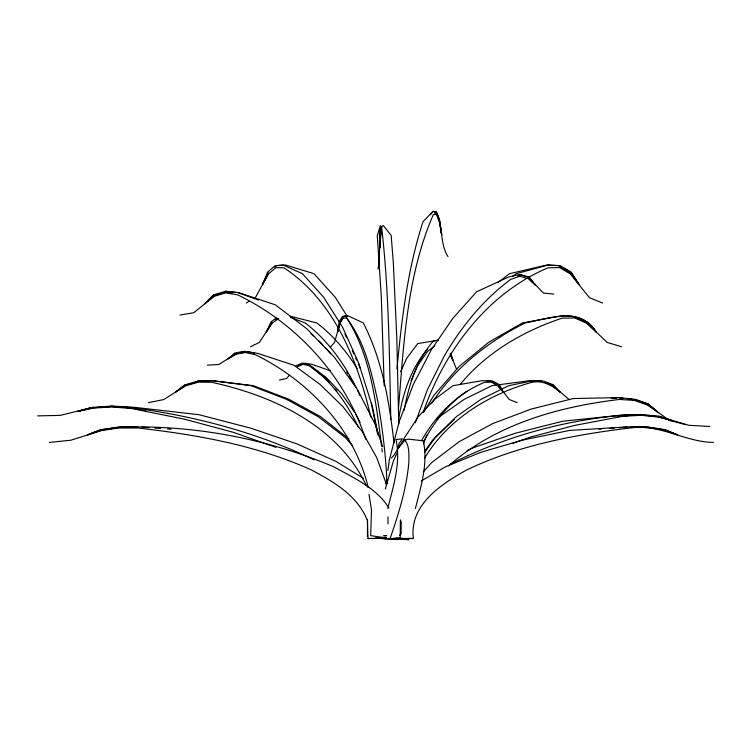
<?xml version="1.0" encoding="UTF-8"?>
<svg xmlns="http://www.w3.org/2000/svg" width="751" height="751" viewBox="0 0 751 751"><rect width="100%" height="100%" fill="white"/><g stroke="black" fill="none" stroke-linecap="round" stroke-linejoin="round"><path stroke-width="1.13" d="M401.194 521.222L401.165 533.933L399.588 535.388M367.389 536.618L367.577 519.72M400.377 519.786L400.189 538.307L393.411 538.185M396.293 538.373L413.388 538.523C409.051 505.066 441.081 484.217 466.437 470.088C517.589 445.493 573.952 434.782 629.929 428.014L630.371 428.014C659.566 423.526 684.884 442.076 713.45 442.414M380.278 235.664L378.955 262.991L378.053 269.083M398.415 409.211C403.85 343.761 406.742 275.655 433.318 214.664L436.434 214.401L439.297 221.827L441.682 234.753L439.579 219.865L436.594 212.129L433.346 211.331L430.454 214.767M441.682 234.753L439.401 219.865L436.415 212.129L432.989 211.331L423.048 221.639C407.54 269.158 401.766 319.119 396.96 368.666M380.381 234.641L380.597 232.603M386.014 484.198L386.643 479.626M387.901 470.492L389.309 460.213L399.166 421.705L413.275 384.596L431.243 349.938L452.553 318.696L476.613 291.754L508.803 276.969L519.27 274.5L528.019 276.959L543.386 293.078L553.759 294.054M385.357 488.957L393.599 460.372L397.561 451.952M330.665 346.765L334.524 342.437L337.537 331.839L339.227 321.7L342.465 316.415L345.404 315.88C370.6 354.153 375.941 401.785 381.63 446.301M398.499 419.48C402.761 394.5 410.337 368.957 427.272 349.506M404.057 410.694C408.572 385.779 416.43 360.405 433.365 341.01L438.575 340.072M393.993 442.883C389.309 401.851 382.343 359.992 363.277 322.911L348.201 315.88L343.874 316.415L340.625 321.7L337.546 331.867L340.034 322.367L343.207 317.194M423.367 412.459L424.306 409.098C446.094 348.933 487.765 293.265 547.986 267.825L559.589 267.609L570.234 273.843L589.46 297.715L602.649 303.047M415.425 508.502C420.842 486.62 428.352 463.433 423.292 440.818L408.384 439.147L404.827 440.18L397.645 449.06L399.166 443.4L402.376 438.866L395.984 439.523C401.072 462.532 393.374 486.094 387.788 508.333M378.551 538.082L389.741 539.49C398.528 514.397 406.563 488.694 408.873 462.081C408.863 454.721 409.717 446.272 404.855 440.189M415.359 422.766L427.413 389.694L443.963 356.612A305.657 210.749 -89 0 1 510.699 279.363L519.795 276.255L528.178 278.612L535.275 285.098L529.455 277.232L520.715 274.772M423.47 443.794L426.709 435.101M255.349 297.715L262.465 284.676L267.478 272.2L275.138 265.694L283.08 265.028L302.456 273.693L323.747 297.33L342.653 327.37L358.64 362.949L372.543 407.202L378.354 435.627M411.06 380.616L416.936 367.023M400.621 371.623L406.685 358.387L417.753 343.582L437.457 340.353M403.503 439.316L418.307 416.664L434.641 399.325L453.031 385.676L481.954 380.682L490.534 381.057L498.11 385.291L509.347 399.551L517.204 402.62M423.311 442.47C433.599 422.391 448.216 403.935 466.962 391.14M250.496 346.765L259.367 342.437L266.305 331.839L271.167 321.7L276.762 317.739M268.22 273.233L262.418 284.638M268.36 273.017L262.465 284.676L268.605 273.843L275.955 267.609L283.962 267.825C334.251 300.898 357.833 360.752 370.825 417.162M398.809 447.07L394.2 454.993L391.384 458.026M278.555 318.602L272.294 323.033L266.314 331.867L271.881 322.62M266.305 331.839L272.05 322.367M621.575 346.765L607.23 342.437L596.041 331.811C588.831 319.644 574.844 314.481 561.194 315.88L522.489 322.911L488.901 342.127L459.077 366.526L433.862 395.439L423.602 412.233M431.722 403.343C454.252 368.178 488.112 341.527 525.174 322.911C548.427 318.8 580.335 305.948 596.022 331.811L586.709 322.367L574.872 317.194M421.48 440.753C435.721 415.228 457.359 393.515 484.63 382.297L491.548 382.165L497.894 385.77L503.273 391.994L499.499 384.812L492.881 381.057L486.639 380.682M424.672 458.063C447.981 419.227 488.957 394.078 531.943 382.297L532.196 382.297C547.301 379.255 558.622 390.811 569.22 399.551M417.387 365.981L427.666 351.327L434.838 345.77M424.446 451.558L432.388 440.368L454.421 419.18M424.963 452.036L435.486 437.204L456.317 416.664L480.95 399.325L508.699 385.676L533.276 380.682L543.536 381.057L553.515 384.812L560.011 391.994L552.267 385.291L544.663 382.428M595.984 331.867L586.315 323.033L574.731 317.973L562.105 318.152C523.194 331.116 486.104 352.679 459.931 384.719M289.454 375.247L286.582 378.448L279.438 380.081M423.273 471.891L431.609 462.644L459.359 441.56L492.872 423.526L531.201 409.051L573.266 398.537L618.965 397.608L634.867 399.26L648.385 404.01L657.594 411.961L669.357 420.372L685.663 424.653M512.52 276.471L516.153 273.693L548.155 265.028L560.227 265.694L571.333 272.2L579.115 284.704L570.6 273.017L559.72 266.652M365.671 439.241C345.235 376.204 297.049 323.606 237.616 294.833L225.582 292.881L214.373 296.316L204.807 303.704L213.509 294.88L225.507 291.275L238.574 292.618L275.307 304.812L306.727 328.685L334.383 357.213L357.495 389.581L375.434 424.897L382.635 446.817M337.537 331.839L340.137 323.033L343.245 317.973L346.633 318.152C365.193 342.174 371.548 372.731 377.894 401.747C382.541 428.849 385.967 456.195 387 483.682M450.947 355.946L452.712 359.954L450.882 353.186M179.968 315.045L193.796 312.735L204.845 303.733L213.81 294.852M437.063 419.133L439.57 416.664L464.202 399.325L491.952 385.676L529.586 380.682L541.687 381.057M204.863 303.761L214.016 295.594L225.469 292.083L232.115 292.965M367.934 487.512L367.399 484.113C352.163 426.728 307.994 380.607 255.518 354.735L245.511 352.529L236.152 354.2L228.116 358.8L234.65 353.026L244.413 351.28L254.242 353.036M579.181 284.638L571.258 273.157M274.697 267.14L276.406 265.694L285.615 265.028L313.984 273.693L335.275 297.33L347.478 316.715M448.647 465.873C495.594 424.296 558.425 406.704 619.509 399.448L634.388 400.424L647.343 404.977L657.604 411.97L648.507 404.216L634.999 399.466M497.678 282.733L509.478 273.693L546.69 265.028L559.486 265.694L561.513 266.877M185.262 384.812L175.678 391.994L163.812 399.551L148.604 402.62M275.241 319.719L277.11 318.396M657.538 411.999L647.897 404.545L642.377 402.611M211.876 380.682L198.067 381.057L184.999 384.812L175.668 391.994L185.966 385.77L198.245 382.165L211.622 382.297C273.101 395.58 338.354 426.052 366.432 485.794M246.253 303.047L249.285 301.273M421.255 480.978L445.212 466.915L480.621 452.365L522.499 440.086L569.671 430.417L627.629 426.868L647.353 427.141L664.325 429.807L677.609 434.885L665.752 429.807L648.789 427.141L630.502 426.868M528.46 277.851L535.275 285.098M467.075 450.638L473.412 447.671L515.064 433.318L562.368 421.302L620.692 415.172L640.791 414.496L659.688 416.307L672.352 420.748L657.96 417.03L641.101 415.303L622.983 416.279L574.618 425.423L530.506 437.063L512.849 443.381M450.393 464.099C504.156 436.81 563.25 420.353 623.292 415.2L642.086 414.505M405.136 439.588L403.212 440.48L397.57 449.032M295.941 365.746L301.986 363.202L307.694 364.151C330.233 379.602 346.737 402.545 358.302 427.047M299.865 364.911L303.902 363.221L311.515 364.197L330.102 370.703M298.063 365.85L303 363.775L309.431 364.948L326.159 377.462L341.743 393.853L354.772 412.496M297.255 366.779L303.057 364.338L309.262 365.728L325.765 378.635L328.929 382.09M381.837 227.177L381.001 227.431L379.668 248.055L379.471 233.777L380.325 225.572L377.284 235.485L381.301 296.917L384.193 385.892M49.331 442.414L70.735 440.236L101.929 430.473L119.212 427.929L138.043 428.014C197.316 434.782 256.992 445.352 311.693 470.088C333.97 481.907 357.72 495.81 367.352 520.49L368.037 538.523L386.54 538.373M517.852 276.068L519.899 275.448M276.002 447.371L233.223 432.294L184.596 419.218L131.463 408.497L111.683 406.929L93.406 408.112L77.916 411.379L91.34 407.417L112.124 406.047L134.194 407.286L199.09 414.73L251.219 428.295L297.312 444.019L336.072 461.461L363.484 478.331M198.095 381.611L185.553 385.291L175.725 392.041M503.273 391.994L497.153 384.812M91.988 407.577L60.146 415.397L37.55 415.885M91.669 408.018L77.916 411.379M672.352 420.748L659.556 416.974M677.609 434.885L664.485 430.135L647.869 427.535L632.182 427.46M617.923 416.552L630.953 415.35M245.417 351.947L235.861 353.665L218.935 364.479L207.417 365.174M383.339 535.829L386.681 535.472M599.026 429.206L601.354 429.028M609.521 428.427L614.177 428.079M618.843 427.732L627.001 427.131M92.805 407.737L111.477 406.526L131.969 407.962L141.132 409.746M611.183 398.434L616.918 398.124M633.253 415.256L641.27 414.899L658.496 416.664M389.741 539.49L405.756 538.918L390.924 538.88M197.804 381.057L212.542 380.682L253.387 385.676L288.975 399.325L320.574 416.664L348.858 438.922M384.446 535.792L386.662 535.735M385.883 538.12L383.611 538.185L385.892 538.138M385.338 538.082L383.31 538.129L385.423 538.091M384.906 538.082L375.021 538.307L386.136 538.082M368.037 538.523L386.605 538.354M395.786 538.298L398.105 538.27M385.911 538.495L383.77 538.505L386.033 538.692M394.35 538.842L391.13 538.861L408.891 539.669L398.875 538.27M134.673 427.46L118.996 427.535L101.338 430.135L87.51 434.923M137.48 426.868L118.038 427.141L100.014 429.807L87.407 434.885L101.488 429.807L119.512 427.141L140.437 426.868C206.816 427.413 272.913 441.006 334.035 466.915C353.768 477.974 376.655 488.056 388.934 508.023M398.894 538.373L402.395 538.401M386.925 538.354L379.959 538.27L386.389 538.411L382.982 538.082M407.868 538.439L413.388 538.523M709.695 426.455L688.892 425.291L658.383 416.289M110.416 406.188L130.768 407.568C194.002 415.819 256.57 432.238 314.19 459.875M142.108 427.197L149.055 427.676M154.837 428.079L160.63 428.483M167.567 428.962L171.04 429.206M619.218 398.011L623.433 398.387M434.369 213.087L436.472 213.265C443.381 226.821 439.626 243.718 448.009 256.589M632.351 399.701L634.661 399.898M388.305 538.88L397.363 539.631M626.897 398.715L631.525 399.138M225.206 291.304L236.274 292.477M212.007 380.682L250.965 385.676L286.553 399.325L318.161 416.664L344.878 437.204L352.688 445.784M383.376 537.509L370.684 535.613L371.492 510.164L368.994 494.308M143.422 410.187L145.713 410.628M247.67 352.388L249.923 352.829M290.027 316.162L316.725 322.911A226.351 143.666 -90 0 1 357.119 368.441M381.01 228.52L381.818 228.773C388.999 292.026 389.347 355.824 390.82 419.396M237.983 292.674L258.551 300.034M545.686 382.559L547.676 383.31M290.524 317.438L305.094 322.911A226.351 143.666 90 0 1 356.274 387.845M228.116 358.8L236.49 353.223L246.244 351.477L257.912 353.421L294.045 365.305L320.057 384.446L342.916 406.648L361.982 431.271L376.711 457.631L386.296 483.897M563.532 268.06L570.6 272.2M552.501 385.535L559.927 392.041M335.256 389.009L336.842 390.745M379.63 248.018L381.761 226.333L383.385 225.572L391.187 235.485L393.308 262.55L396.791 337.64L398.781 424.146M355.946 414.439L360.095 422.522M344.906 334.045L346.305 337.171M352.397 350.717L353.796 353.843M355.674 358.002L356.603 360.086M358.48 364.254L360.349 368.422M450.225 354.031L452.712 359.954M456.683 369.595L450.281 353.655M371.257 403.08L377.584 434.022M381.874 448.591L382.24 452.008M387.967 516.913L387.985 523.851M357.326 389.994A226.351 143.666 90 0 1 359.879 395.439M310.98 333.716A213.857 135.743 90 0 1 313.589 335.96M318.715 340.729A213.857 135.743 90 0 1 322.883 344.962M325.324 347.619A213.857 135.743 90 0 1 330.628 353.805M346.68 371.952A218.701 138.813 90 0 1 347.844 373.801M348.999 375.678A218.701 138.813 90 0 1 354.04 384.418"/></g></svg>
